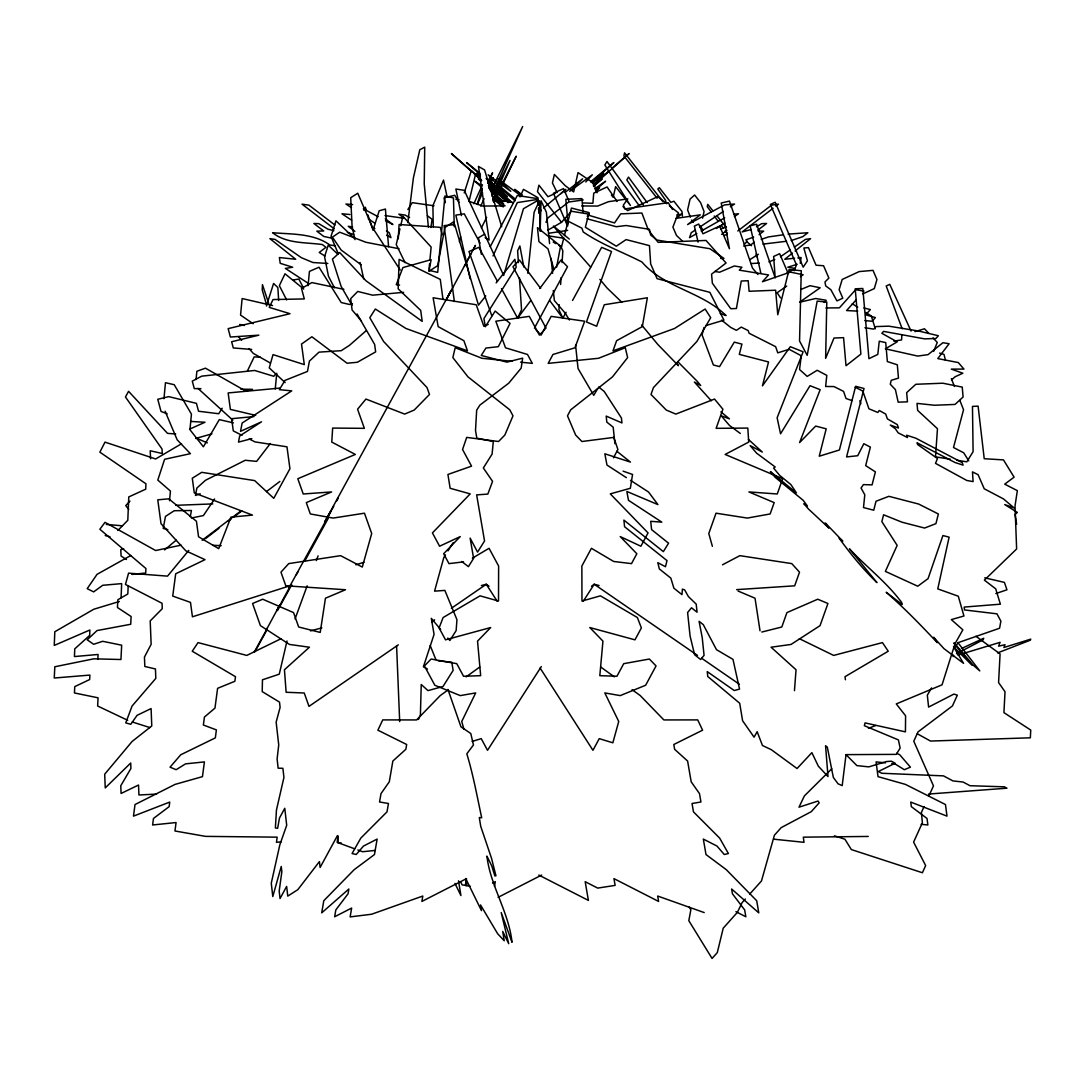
<?xml version="1.0" encoding="UTF-8"?>
<svg xmlns="http://www.w3.org/2000/svg" width="1085" height="1085" viewBox="0 0 1085 1085"><rect width="100%" height="100%" fill="white"/><g stroke="black" fill="none" stroke-linecap="round" stroke-linejoin="round"><path stroke-width="1.5" d="M540.154 230.861L541.049 200.779L546.379 212.267L549.58 243.61M97.853 659.449L98.057 654.472L74.445 656.561L74.756 648.857L89.662 635.417L89.879 630.005L54.25 645.426L54.82 631.741L93.785 609.241L119.35 601.483M121.072 597.849L121.669 583.621L102.709 585.29L93.636 591.881L87.207 588.667L97.026 574.345L130.715 555.547M901.825 335.129L901.594 339.944L893.782 341.097M128.206 585.981L127.799 594.01L117.845 599.747L117.451 607.505L131.109 616.524L130.715 624.268L97.026 630.575L87.207 639.811L93.636 644.287L102.709 641.303L121.669 645.195L120.95 659.517L93.785 658.826L54.82 666.76L54.25 678.03L89.879 675.087L89.662 679.549L74.756 686.615L74.445 692.962L98.057 697.818L97.65 706.009L127.704 720.291M398.263 238.863L399.104 224.5L440.279 227.348L442.246 234.713M559.277 304.709L558.938 309.754L562.844 318.176L566.085 312.277M560.62 284.487L561.067 277.746M562.071 262.584L562.844 250.798L560.606 245.956L556.659 267.005M794.464 690.657L796.037 669.757L771.069 647.216L791.046 644.436L820.043 625.652L827.923 603.504L817.751 599.218L786.923 612.605L781.81 627.008L761.806 632.04M163.957 398.697L165.476 382.693L174.237 384.714L191.435 414.117L189.956 429.728L203.383 446.803L219.292 419.624L233.438 422.892M169.518 500.741L170.44 491.071L157.8 480.085L164.608 459.28L190.417 453.666L177.167 439.818L165.096 411.215M196.073 379.506L196.86 371.273L205.431 368.168L245.237 390.79M275.251 389.04L276.743 373.281M308.072 285.735L309.428 271.399L319.017 267.222L341.232 302.552L349.492 304.465L352.476 303.556M429.09 268.687L429.565 263.696M429.877 260.359L431.138 247.054L402.915 216.281L400.69 225.721M527.866 273.298L534.105 212.267L539.435 200.779L540.33 230.861M703.948 327.521L702.076 334.885L713.374 364.98L719.586 366.594L734.287 342.128L741.923 344.108L739.305 354.375L768.546 361.956L762.443 385.867L790.328 346.685L803.131 351.798L777.131 417.779L780.549 433.81L810.02 385.69L820.165 389.678L799.577 442.612L815.662 426.079L826.2 428.819L819.229 456.215L839.41 449.99L855.631 386.314L864.026 388.484L846.585 456.921L857.72 455.727L863.836 443.724L870.387 447.101L865.667 465.628L875.392 471.88L872.069 484.886L863.429 484.602L861.056 488.033L864.799 494.787L863.497 507.563L873.737 510.221L876.015 501.256L888.873 496.32L918.615 504.037L938.376 513.992L935.921 523.635L924.596 528.056L902.028 522.211L883.583 514.792L881.847 521.6L897.159 545.389L885.374 571.388L917.747 586.226L928.055 578.63L942.919 535.542L949.117 537.156L937.766 588.897L958.299 596.221L963.941 616.009L951.314 619.603L962.856 629.829L955.112 643.5L942.051 684.825L896.264 703.921L905.595 715.788L905.433 731.86L865.071 722.908L864.365 725.702L898.394 739.902L900.143 748.067L896.305 754.373L846.029 754.631L842.204 785.608L838.135 783.872L833.348 777.457L827.299 747.104L825.563 745.721L828.004 776.562L818.334 766.173L811.878 752.651L797.055 768.533L771.259 749.654L762.47 745.517L757.167 731.697L754.075 737.163L742.601 720.752L739.699 703.256L707.759 676.511L707.244 671.615L734.233 690.535L739.55 689.097L732.985 659.368L716.493 649.684L703.311 624.675L699.093 621.312L702.212 637.573L704.07 655.367L700.584 659.504L694.617 654.73L690.074 635.986L687.605 612.523L691.511 607.776L697.058 612.211L696.217 604.142L688.433 596.601L684.649 589.887L682.411 589.114L681.963 594.648L673.894 588.206L670.842 578.115L659.355 568.947L657.808 562.667L665.471 566.723L667.004 560.606L624.58 526.727L623.889 520.108L663.355 551.628L668.577 543.192L651.597 529.629L650.715 521.315L661.836 522.143L628.5 500.334L626.845 491.451L657.93 504.606L648.532 492.02L630.521 480.343M407.824 222.628L413.412 177.818L419.8 149.757L424.723 147.14L424.235 183.975L428.385 227.077M338.018 835.938L337.164 842.38L354.646 848.809M430.908 227.511L432.061 219.292L427.368 215.698M800.255 263.316L801.11 257.538L797.841 257.877M494.502 886.377L495.302 881.698L492.522 883.122M190.255 516.731L191.435 510.492L174.237 510.723L165.476 516.419L163.198 528.422L167.85 529.67M702.578 218.166L704.07 211.561L700.584 202.61L694.617 195.002L690.074 199.07L687.605 209.961L690.385 217.176M399.945 228.867L396.242 244.6L405.112 262.665M459.403 241.67L460.569 236.761M469.195 200.711L475.474 174.509L471.338 170.576L464.244 192.899M558.761 245.278L561.528 246.878L563.59 238.795M564.417 235.554L571.429 208.062L589.101 212.633L585.385 227.267L616.294 246.2L626.126 239.595L649.467 245.644L650.674 263.926L657.076 278.669L709.861 292.34L723.939 320.156L705.833 325.595M477.142 204.373L482.079 188.532M266.422 306.011L273.583 283.47L277.841 287.498L278.669 300.45M287.01 640.991L279.265 674.165L262.462 679.807L262.217 691.62L279.51 702.117L280.106 707.406L276.146 722.122L278.736 744.947L277.109 759.012L278.153 768.194L282.887 768.302L283.931 777.484L276.458 810.007L275.373 827.977L277.638 828.289L279.469 818.063L284.772 808.298L286.698 825.278L279.821 844.862L271.277 883.204L272.796 896.563L281.246 866.454L281.856 871.743L279.184 891.043L280.038 898.556L286.643 886.391L287.756 896.115L297.846 889.646L319.424 861.571L320.102 867.498L337.435 835.599L338.289 843.031L341.355 843.018M295.066 618.925L307.163 585.819M316.372 560.592L318.095 555.873M794.22 270.789L796.444 264.862L770.377 204.468L775.178 202.244L803.185 267.168L807.43 260.848L803.849 247.99L808.474 247.638L816.056 265.215L823.556 265.73L828.886 278.072L824.966 281.964L825.712 285.938L830.866 289.722L836.942 300.911L842.801 298.199L839.125 289.695L842.177 279.469L859.184 271.589L873.005 270.355L876.951 279.51L874.307 288.583L862.833 293.899M473.847 203.749L482.459 184.721M953.064 656.574L953.593 655.245M488.264 183.433L492.563 172.813L487.83 181.195L513.069 203.343M933.642 351.445L937.277 342.426L933.019 337.883M492.061 194.622L522.658 126.552L490.664 191.218M480.791 206.15L484.086 198.691M488.698 188.261L493.309 177.832L492.102 178.415L488.453 185.562M418.444 719.477L420.397 715.069L421.238 684.499L427.978 690.616L443.005 686.507L453.15 670.367L451.753 662.23L438.123 660.792M477.305 204.495L482.567 192.845M520.04 196.914L523.458 189.346L538.024 197.755L538.391 202.814M492.115 196.331L510.045 160.444L492.888 200.115M924.095 806.535L921.409 812.434L922.372 822.796L913.597 842.109L925.654 865.586L922.399 872.747L851.345 849.569L844.917 839.234L834.392 835.803M928.774 796.214L933.466 785.893L913.773 741.218L918.005 731.914L952.44 705.942L957.336 695.173L953.932 694.074L928.597 707.081L927.322 695.173L931.567 687.89M493.038 255.965L517.314 202.583L537.211 199.504M545.958 222.276L548.034 217.8L568.635 202.054L583.215 199.952M501.473 288.664L517.626 318.176L521.546 309.754L519.417 277.746M247.38 371.056L254.175 356.911L260.332 357.223M481.442 227.823L486.636 217.366M494.055 202.407L516.202 156.199L493.146 201.349M464.488 266.178L470.768 254.297M473.114 249.848L475.474 245.386L446.396 299.541M490.257 246.607L517.314 195.49L537.211 198.569L537.55 201.851M276.797 610.557L279.903 604.725L265.811 630.805L267.303 628.161M332.295 509.001L333.76 506.247M336.689 500.755L338.154 498.001L336.54 500.904M445.813 300.491L451.224 290.332L324.564 522.17L330.884 511.021M534.417 328.199L567.509 266.747L561.013 260.047L539.828 288.434M613.432 457.829L617.908 449.502L613.771 437.404L581.913 441.514L575.633 435.031L567.482 415.826L570.724 409.805L612.482 376.888L627.632 357.589L625.285 347.702L598.54 358.281L548.183 363.367L552.957 354.483L574.982 347.797L584.666 321.214L551.18 316.359L541.089 335.102L535.529 329.352M279.062 606.8L290.577 585.507M331.562 510.37L289.003 587.677L290.631 584.788M572.541 300.464L601.633 247.339L611.506 251.503L586.456 321.96L596.628 326.246L604.264 304.763L647.365 297.765L642.32 326.626L616.606 340.704L612.984 350.875L674.531 328.484L705.141 309.035L710.689 317.702L696.882 341.49L653.455 387.576L651 394.479L666.271 410.049L675.833 414.09L714.54 399.063L722.908 409.221L716.127 428.331L747.809 428.073L748.718 442.083L725.146 454.439L782.678 478.729L777.253 493.987L748.881 491.925L774.188 502.613L770.147 513.951L747.334 518.074L716.019 513.191L708.79 533.549L712.37 546.311M254.175 652.275L267.141 628.649M254.921 651.732L267.141 629.503M277.733 610.245L291.58 585.059M304.614 561.352L328.226 518.386M296.341 574.724L297.968 571.836M276.77 610.855L278.289 608.224M955.41 647.08L957.96 642.713L999.583 628.229L1000.872 621.135L996.966 613.839L964.47 609.933L964.212 607.071L1000.384 604.182L995.704 588.816L984.393 580.136L1016.631 548.969L1015.031 505.868L1017.35 490.637L1004.71 484.154L1014.095 477.156L1003.462 459.891L984.231 458.724L978.1 406.17L972.472 406.387L973.096 451.672L966.816 461.83L956.929 460.257M363.624 210.11L365.333 207.249L366.364 210.314M597.876 388.416L593.726 395.333L578.034 368.452L575.579 345.138M445.487 554.883L443.792 557.582L434.57 591.149L444.864 590.403L456.948 619.684L456.148 630.561L449.882 640.516L447.82 638.048M448.024 550.841L453.11 542.744M222.208 408.245L218.722 413.738L198.541 411.242L196.439 403.349L168.718 396.635L157.773 399.28L161.014 411.418L167.212 413.86M407.892 209.5L412.246 202.664L434 205.797M541.32 666.57L487.518 750.305L481.238 738.641L472.165 741.421M583.269 601.28L594.214 584.259L599.096 585.547M214.613 498.964L203.383 515.578L191.448 517.993M517.626 318.176L530.755 300.599M270.341 443.494L256.616 461.383L245.237 460.271L205.431 480.316L196.86 488.06L195.449 495.465L200.196 493.783M485.755 295.974L478.471 305.129L454.696 224.609L444.063 225.612L454.357 301.522M496.143 282.887L514.846 259.342L516.202 267.249L483.924 318.583L485.32 326.734L495.167 311.083L510.045 323.411L498.327 346.685L485.917 348.054L481.252 355.46L506.926 362.146L522.658 358.145L521.166 368.154L508.729 383.195L479.828 405.166L476.668 410.211L475.515 430.487L476.83 438.15L493.309 441.514L492.102 454.072L483.354 467.988L492.563 481.36L487.83 494.095L476.654 494.882L484.547 540.981L477.563 552.102L470.13 538.106L473.602 558.382L468.408 566.641L461.722 561.515M188.763 550.42L167.524 576.135L128.572 573.151L125.467 584.449L162.045 603.274L162.262 608.685L150.205 620.918L151.141 644.3L144.454 657.076L144.834 666.475L155.44 668.957L155.82 678.369L132.058 706.05L125.765 722.881L130.77 724.319L137.076 715.341L151.086 708.573L151.778 725.96L132.126 741.448L104.689 774.215L105.245 787.9L130.702 763.026L130.919 768.451L120.774 785.757L121.086 793.46L138.541 785.025L138.934 794.979L156.565 794.098M275.916 373.769L273.759 376.278L254.663 370.46L201.729 376.156L192.289 381.12L194.283 388.606L200.942 388.688M745.341 899.017L742.113 902.625L737.339 912.404L723.234 928.177L717.293 952.603L712.058 958.448L688.812 920.677L690.874 909.678L689.273 907.074M749.64 894.203L761.48 880.952L774.405 835.233L781.2 827.624L811.295 811.648L819.161 802.846L818.049 801.042L798.994 807.186L804.392 795.915L831.761 768.79M547.667 230.305L561.528 222.303L571.429 211.263L589.101 214.152L587.243 216.24M824.207 302.471L826.2 300.247L815.662 298.511L799.577 302.213L820.165 287.769L810.02 285.694L800.716 289.546M856.391 299.609L846.585 310.554L857.72 311.124M585.778 181.982L592.329 174.807L569.72 191.299L582.618 178.808L564.932 192.493M129.956 501.107L125.765 505.596L128.776 509.353M544.955 329.352L539.394 335.102L529.304 316.359L495.818 321.214L505.502 347.797L527.513 354.483L532.301 363.367L520.556 362.173M117.845 530.497L127.799 520.298L128.776 496.93L145.702 489.186L145.932 483.774L99.861 452.16L105.001 442.124L155.643 458.969L181.534 443.751M744.215 244.301L747.226 241.44L745.87 239.839L753.668 237.113M595.909 190.946L599.612 187.651L596.953 189.59M538.594 212.348L541.049 210.165M543.504 207.981L565.814 189.346L560.959 193.659M593.156 184.938L609.322 170.548M611.818 168.338L629.097 153.555L593.726 184.993M593.549 186.525L602.161 178.876L594.16 185.386M951.545 379.899L955.112 376.753L962.856 373.226L951.314 369.117L963.941 369.09L958.299 362.566L937.766 358.592L949.117 343.728L942.919 342.711L928.055 354.632L917.747 356.083L885.374 348.827L897.159 341.87L881.847 333.298L883.583 331.373L924.596 338.873L935.921 338.479L938.376 335.74L918.615 331.034L888.873 326.165L876.015 326.585L873.737 329.135L864.962 327.697M365.916 330.911L349.492 345.328L341.232 350.686L319.017 352.137L309.428 361.088L307.475 371.436L284.989 380.387L279.36 389.664L291.743 390.858L242.118 423.041L240.558 431.315L261.499 421.821L239.663 435.98L238.497 442.124L251.815 438.611M591.284 182.402L613.893 162.56L590.674 181.724M592.396 183.256L603.762 173.288L592.559 182.334M164.608 549.919L176.218 540.154M595.489 189.956L605.62 181.236L594.58 188.817M792.511 253.076L784.78 259.274L794.573 258.23M795.102 251.015L810.59 238.646L805.463 239.392L794.369 247.095M721.647 234.387L726.936 230.345M737.773 230.983L771.557 205.146L778.474 204.156L775.789 206.204M773.09 208.266L742.154 231.932L751.078 229.559M757.995 230.047L766.593 223.469L761.697 223.659L756.476 226.806M759.052 234.658L763.664 231.146L758.144 231.01M754.211 242.267L750.644 244.993L743.605 246.01M205.445 538.662L218.912 528.368M228.338 521.166L231.037 519.118M233.736 517.057L241.819 510.886M202.163 540.276L241.019 510.859M266.476 491.586L279.862 481.442M448.403 689.68L440.225 695.593L416.613 719.938L382.761 719.897L377.878 730.178L406.672 744.5L405.844 749.315L392.865 761.033L389.298 781.797L380.984 793.637L379.547 801.991L388.457 803.497L387.019 811.851L360.803 838.122L352.069 853.542L356.233 854.492L363.489 846.069L377.132 839.085L374.474 854.546L354.198 869.655L323.791 900.713L321.702 912.865L348.868 888.995L348.041 893.809L335.821 909.922L334.641 916.757L351.648 908.064L350.13 916.906L371.613 914.235L422.811 896.034L421.889 901.432L466.509 878.633L465.356 885.387L470.103 886.133M466.116 676.877L479.746 667.017M591.488 586.226L594.214 584.259L697.506 655.408M780.495 256.725L790.205 249.984M786.706 286.101L777.131 292.733L780.549 297.927M800.391 276.634L803.131 274.749L790.328 272.104L762.443 281.734L768.546 274.939L739.305 270.151L741.923 267.236L734.287 265.988L719.586 272.226L714.92 271.467M398.331 644.829L308.994 706.376L304.248 693.003L286.128 692.271L284.446 669.757L309.415 647.216L289.437 644.436L260.427 625.652L252.561 603.504L262.733 599.218L293.56 612.605L298.673 627.008L320.211 632.419L325.459 598.201L345.505 589.738L285.816 585.819L280.961 572.161L288.732 563.603L340.622 555.656L362.295 567.062L371.694 533.549L364.465 513.191L333.149 518.074L310.324 513.951L306.296 502.613L331.603 491.925L303.23 493.987L297.805 478.729L355.337 454.439L331.766 442.083L332.661 428.073L364.357 428.331L357.575 409.221L365.943 399.063L404.651 414.09L414.212 410.049L429.484 394.479L427.029 387.576L383.602 341.49L369.795 317.702L375.342 309.035L405.953 328.484L467.499 350.875L463.878 340.704L438.15 326.626L433.118 297.765L476.22 304.763L483.856 326.246L488.209 324.401M431.83 621.759L434.624 619.833M451.374 608.292L486.27 584.259L488.996 586.226M716.453 228.487L724.726 222.981M734.396 216.539L738.532 213.786L733.758 214.22M695.444 229.939L691.254 232.719L689.517 237.656L696.841 233.519M699.635 227.172L723.37 211.426M730.354 206.801L734.545 204.021L724.522 204.916L687.592 224.568L700.273 214.857L676.158 218.329L681.611 214.165L676.891 214.844M749.857 259.627L758.374 254.256M472.355 558.178L489.064 548.305L498.625 566.058L498.517 601.049L480.058 595.841L443.114 617.541L439.099 627.917L445.515 639.838L490.691 627.537L477.536 641.126L480.669 675.684L463.539 676.24L456.771 663.681L431.111 659.029L424.425 665.932L434.827 685.245L460.257 695.607L475.678 692.922L461.749 721.471L463.851 729.093M786.801 273.244L795.115 268.415L787.791 267.236L797.136 264.292M484.615 234.197L478.471 237.737L481.36 254.283M701.249 231.037L724.712 217.814M722.515 564.783L739.861 555.656L791.752 563.603L799.523 572.161L794.668 585.819L736.634 589.63M956.536 653.699L983.132 639.811L983.742 638.265L961.459 648.518M498.096 897.336L541.659 875.066M720.521 228.976L726.421 227.145M555.601 193.238L547.993 196.724L538.933 185.182L537.468 191.652L561.528 222.303M189.577 429.172L204.997 422.241L190.607 421.441M768.967 261.919L774.758 259.505M997.59 652.912L1030.343 640.177L1030.75 639.146L1003.923 647.501L1005.022 644.721L998.58 646.172L1000.085 642.347L957.919 655.109M868.434 728.279L875.663 725.567M791.182 240.599L802.737 236.666L807.85 232.746L788.103 234.102M761.209 239.392L768.478 236.923L783.194 234.808M995.827 593.563L1006.961 589.792L1004.412 582.387L984.746 577.83M723.858 235.445L726.95 234.455M291.811 585.195L192.438 616.795L190.485 602.392L172.732 596.099L175.689 573.789L204.997 559.657L185.82 550.814L161.014 523.702L157.773 499.832L168.718 498.815L196.439 521.261L198.541 536.777L218.722 548.644L230.942 517.125L252.493 515.104L194.283 492.943L192.289 478.227L201.729 472.328L254.663 480.601L273.759 498.313L289.939 468.747L286.969 446.817L255.002 441.907L249.211 438.977M355.921 564.81L363.936 562.261M123.676 548.807L120.774 549.715L121.086 556.062L126.457 559.507M914.926 331.617L924.515 328.782L928.774 333.326M195.626 438.462L211.914 433.864M281.137 638.672L246.81 655.421L198.04 642.605L192.248 651.231L235.472 676.687L234.862 681.285L217.597 688.324L214.966 708.125L204.428 717.049L203.37 725.011L216.39 729.907L215.345 737.881L180.761 754.753L170.047 767.163L176.15 769.699L185.576 763.854L204.414 761.901L202.461 776.643L175.078 784.387L135.015 804.541L133.482 816.137L169.735 802.073L169.138 806.657L153.473 818.456L152.605 824.98L176.068 822.552L174.956 830.988L205.567 836.372L277.163 837.159L276.472 842.313L281.137 841.838M310.446 630.9L321.838 627.876M481.387 585.547L486.27 584.259L497.215 601.28M244.79 391.197L252.493 389.339L240.856 389.189M181.073 545.145L155.643 550.529L105.001 522.333L99.861 529.263L145.932 568.54L145.702 573.002L131.855 574.44M293.438 279.971L298.85 279.035L303.42 287.959M549.268 233.194L567.645 230.359M786.53 241.263L762.958 244.125M463.539 561.867L448.973 563.63L443.643 553.743L460.257 536.587L439.588 546.23L432.427 532.911L470.198 493.878L450.139 488.277L447.929 474.457L471.541 466.157L462.563 449.502L466.699 437.404L498.558 441.514L504.851 435.031L513.002 415.826L509.76 409.805L468.001 376.888L452.852 357.589L455.198 347.702L481.943 358.281L512.161 361.332M375.166 850.423L362.593 851.725L357.833 849.975M279.984 388.077L228.148 392.946L230.373 409.384L255.68 415.379M254.053 416.572L231.634 418.688L233.289 430.894L241.982 435.302M403.62 292.34L372.63 295.174L357.752 291.445L350.713 298.619L352.083 309.971L361.427 321.024M928.489 794.057L1006.961 788.198L1004.412 786.828L970.004 785.716L963.127 782.041L952.928 780.915L943.489 775.87L881.725 773.266L878.416 771.503L895.152 763.23L891.327 761.182L886.459 761.548L868.8 766.878L856.879 765.603L846.029 754.631M751.01 263.574L759.269 263.058M175.784 505.312L212.768 503.915M868.258 836.44L803.32 837.159L804.012 842.313L773.808 839.193M825.956 307.964L839.41 307.828L855.631 289.722L864.026 291.092M720.671 258.42L723.939 258.393L709.861 248.709L657.076 240.07L650.674 235.025L649.467 229.342L626.126 225.517L616.294 226.711L587.012 218.75M581.804 205.933L597.672 206.069L608.522 201.674L627.767 198.894L623.36 205.079L624.716 208.93L668.238 202.664L672.591 209.5M582.876 202.936L592.885 203.302L593.739 193.13L607.085 186.959L617.121 201.484M212.768 545.294L221.177 545.66M327.819 263.465L312.968 262.529L301.372 257.688L275.007 239.392L269.894 238.646L295.703 259.274L279.374 257.538L280.228 263.316L292.692 267.236L285.369 268.415L308.56 283.51M175.689 433.973L167.524 433.376L128.572 391.319L125.467 396.974L162.045 449.041L162.262 453.489L150.205 450.763L150.598 458.779M251.666 349.424L233.289 347.959L231.634 341.734L258.854 335.17L230.373 337.015L228.148 328.633L290.02 313.701L269.256 307.394L273.027 299.555L304.302 298.931L301.522 288.447L311.883 282.575L343.864 289.342M106.303 524.421L122.442 525.805M352.625 204.617L345.939 204.021L351.526 207.723M349.899 214.504L341.951 213.786L351.608 220.214M864.867 320.577L872.069 321.255L875.392 317.552L865.667 314.826L870.387 309.55L863.836 307.977M885.482 762.877L876.07 761.901L878.023 776.643L905.405 784.387L945.469 804.541L947.002 816.137L910.735 802.073L911.346 806.657L927.01 818.456L927.878 824.98L921.165 824.288M891.761 763.528L894.894 763.854L904.334 769.699L910.437 767.163L899.723 754.753L896.712 753.288M399.565 285.124L396.242 284.718L402.915 267.575L431.138 259.681L428.928 271.331L437.703 265.635L444.931 227.47L453.449 221.937L453.679 225.219M511.849 202.054L497.269 199.952L505.027 205.879L482.811 206.069L468.747 201.213M455.917 199.355L459.131 199.816M385.026 215.562L404.325 218.329L398.873 214.165L405.166 215.074L409.587 217.583M352.611 226.928L348.258 226.304L354.876 231.363M335.468 245.807L329.84 244.993C313.646 233.275 291.811 234.292 272.633 232.746C286.399 243.813 305.672 242.213 322.326 244.545L325.934 247.299L319.261 252.466L324.944 256.046M549.268 235.987L564.308 238.32M950.338 459.213L935.514 456.853L937.467 428.711L917.625 410.374L917.015 403.389L934.538 405.248L955.017 404.434L963.087 397.015L962.232 387.114L942.838 383.208L915.835 384.28L906.667 392.621L907.467 401.816L898.177 402.182L895.41 389.623L890.283 384.253L891.219 380.306L898.475 378.136L897.309 364.791L887.367 361.576L885.726 342.589L879.257 341.219L877.806 354.402L868.922 358.687L862.819 288.488L855.211 288.8L860.88 354.103L846.015 365.753L843.574 337.652L833.999 338.032L825.631 358.348L826.797 302.05L817.181 301.115L807.199 355.337L799.55 341.015L801.272 270.748L789.12 269.5L777.769 314.745L775.639 290.224L749.098 291.268L748.189 280.744L741.258 281.015L736.417 308.506L730.788 308.723L712.357 283.226L711.57 274.152L726.068 262.99L706.023 240.45L658.134 242.348L649.359 231.336M399.022 248.736L365.943 242.28L339.673 232.19L332.417 237.154L341.165 250.065L361.251 264.835M331.44 238.144L323.723 236.421L316.82 231.146L323.71 230.983L313.877 223.469L318.787 223.659L327.914 229.166L333.868 230.739M428.928 270.341L437.703 272.376L444.931 195.992L453.449 197.945L454.276 226.697M272.538 305.55L242.118 298.538L240.558 315.098L253.117 323.723M239.663 324.442L244.342 325.514M105.245 535.556L110.019 536.777M799.333 638.672L833.66 655.421L882.444 642.605L888.235 651.231L845.012 676.687L845.418 679.752M939.556 353.113L944.004 354.375L945.496 360.369M587.907 215.033L614.544 222.94L620.715 213.867L641.886 213.026L648.382 230.115M132.37 722.013L149.784 727.547M347.349 232.475L353.534 234.455M851.956 400.582L846.015 398.493L843.574 391.4L833.999 386.572L825.631 386.491L826.797 375.396L817.181 370.27L807.199 376.4L799.55 369.497L801.272 355.799L789.12 349.289L777.769 352.856L775.639 346.671L749.098 333.258L748.189 330.599L741.258 327.1L736.417 330.315L730.788 327.48L721.566 320.102M623.102 471.148L632.555 474.457L630.344 488.277L610.285 493.878L648.057 532.911L640.882 546.23L620.227 536.587L636.841 553.743L631.511 563.63L613.703 561.474L591.42 548.305L581.858 566.058L581.967 601.049L600.425 595.841L637.37 617.541L641.384 627.917L634.969 639.838L589.792 627.537L602.948 641.126L599.815 675.684L616.945 676.24L623.712 663.681L649.372 659.029L656.045 665.932L645.643 685.245L620.227 695.607L604.806 692.922L618.735 721.471L612.849 742.805L599.245 738.641L592.952 750.305L540.072 667.994M720.277 313.511L726.068 315.559C701.9 291.648 664.156 287.851 641.886 261.96C622.166 251.869 601.7 244.6 583.201 231.946L581.899 228.162L565.855 220.052L567.835 225.788M704.219 912.58L657.673 896.034L658.595 901.432L613.961 878.633L615.127 885.387L597.713 888.1L585.181 881.698L588.395 900.401L538.825 875.066M738.058 591.04L755.024 598.201L760.015 630.792M196.493 438.245L207.33 442.87M855.211 387.236L862.819 391.088L868.922 408.787L877.806 412.463L879.257 410.483L885.726 414.077L887.367 418.864L897.309 424.642L898.475 428.005L890.283 425.062L895.41 428.819L898.177 432.847L907.467 437.54L906.667 435.221L915.835 438.204L962.232 462.617L963.087 465.112L955.017 462.508L917.015 442.775L917.625 444.524L937.467 458.535L935.514 463.363L966.816 480.479L973.096 481.591L972.472 471.867L978.1 474.715L984.231 488.779L1003.462 498.897L1014.095 507.943L1004.71 504.566L1017.35 512.405L1015.031 514.385L1016.631 524.136M735.915 911.685L745.843 916.757L744.663 909.922L732.443 893.809L731.615 888.995L758.781 912.865L756.693 900.713L726.272 869.655L705.996 854.546L703.338 839.085L716.995 846.069L724.251 854.492L728.401 853.542L719.667 838.122L693.464 811.851L692.027 803.497L700.937 801.991L699.5 793.637L691.186 781.797L687.605 761.033L674.639 749.315L673.812 744.5L702.592 730.178L697.709 719.897L663.871 719.938L640.258 695.593L632.08 689.68M363.353 208.835L378.123 216.702M385.514 220.635L392.892 224.568L385.283 218.75M427.463 669.052L423.394 666.814L434.068 634.399L431.315 618.341L440.605 629.436M917.313 733.772L930.51 741.055L1030.343 737.814L1030.75 730.083L1003.923 712.628L1005.022 691.769L998.58 682.56L1000.085 653.929L975.903 636.258M371.897 226.914L374.84 228.555M386.572 235.174L390.966 237.656L389.23 232.719L386.436 230.874M270.26 362.973L253.293 353.398L249.062 348.638M553.214 242.077L555.981 243.677M485.144 237.656L489.145 239.975L478.471 166.412L484.615 169.965L501.704 226.724M521.871 196.507L497.866 178.808L510.764 191.299L488.155 174.807L494.706 181.982L514.697 198.609M480.262 180.11L478.322 178.876L480.791 181.059M852.267 303.732L857.72 307.245M865.898 312.521L871.336 316.047L875.297 328.809M480.804 185.087L474.864 181.236L481.265 186.932M626.37 477.644L606.976 465.045L604.833 453.788L630.426 462.088L616.836 451.238M368.29 218.831L375.261 223.469M503.535 203.749L493.58 196.643M701.697 658.297L739.387 684.255M480.343 175.797L476.722 173.288L480.506 176.611M600.737 667.017L614.368 676.877M522.238 194.866L514.67 189.346L520.746 194.744M498.151 186.417L515.158 200.82M740.296 433.444L729.473 425.456L721.227 415.799L729.446 418.864L720.874 411.839M748.419 439.439L762.321 452.052L750.128 445.582L756.638 453.204L775.205 466.984L773.632 468.11L779.654 475.366L790.87 484.561L796.444 492.943L770.377 471.568L775.178 477.332L803.185 500.321L807.43 506.017L803.849 503.698L808.474 509.014L828.886 528.069L824.966 523.065L825.712 523.377L842.801 541.157L839.125 538.146C850.423 553.865 862.995 569.205 876.951 582.604L849.487 548.888C866.657 567.157 886.513 582.102 901.594 602.365L902.15 604.535L886.201 592.261C904.266 607.993 920.84 625.136 937.277 642.659L933.642 637.275L944.004 648.681L963.548 663.328L953.498 646.687L972.038 665.241L954 643.364M334.912 225.029L308.927 205.146L302.01 204.156L334.288 228.84M666.8 203.722L657.781 196.629L627.605 210.599L622.953 206.543M669.377 205.757L678.41 212.863L672.903 227.131L676.525 235.513L682.587 241.236M489.959 188.546L496.849 193.984L489.281 187.244M561.528 246.878L537.468 227.66L538.933 241.616L547.993 248.845L553.92 269.338M598.703 387.033L604.182 391.414L621.447 418.05L621.963 422.947L606.189 416.084L606.813 422.106L613.188 427.192L614.91 443.67M508.241 202.637L488.575 186.037M494.774 195.395L502.124 201.376M303.719 289.058L284.989 273.786L279.36 285.64L286.643 299.948M569.327 239.093L553.431 226.06L563.535 238.212L569.516 243.121L590.66 267.086M509.57 202.312L493.689 189.4L508.241 202.352M479.855 173.18L466.591 162.56L480.411 174.685M486.08 178.523L507.238 196.67L491.356 182.538L503.874 191.679L498.191 186.634M503.847 201.674L489.647 189.658M746.426 241.331L751.525 245.725M487.924 182.334L510.642 201.932M488.087 183.256L509.557 202.108M493.39 198.27L503.237 206.95M538.214 209.066L540.669 211.249M481.103 179.405L451.387 153.555L471.595 171.525M474.118 173.763L481.699 180.503M493.227 198.663L501.867 206.394M197.945 388.362L232.841 420.207M285.138 382.612L269.256 367.91L273.027 354.619L304.302 364.614L301.522 344.04L311.883 336.77L347.064 363.231L357.345 362.268L375.654 351.879L374.637 344.433L357.073 313.999M354.036 237.954L335.97 220.825L331.02 236.367L338.235 253.741M337.652 254.08L328.24 245.142L324.564 256.697L328.47 276.241L334.424 287.81M677.677 361.59L697.14 381.228L700.679 385.487L694.373 382.042L711.299 400.785M621.786 302.213L607.085 288.027L599.896 279.387M238.497 336.73L241.67 340.31M954.081 642.876L973.164 665.132L979.782 670.896L957.96 642.713M757.94 274.519L752.475 268.076L729.473 201.091L721.227 203.004L729.446 248.736L719.653 226.046L702.944 233.79L698.74 224.052L694.373 226.073L698.089 242.104M641.615 324.985L657.781 344.42L678.41 365.686L676.579 362.946M712.913 210.802L707.759 204.373L707.244 206.652L711.245 211.995M717.022 215.942L726.299 227.524M699.933 225.924L703.311 230.223M691.511 220.065L693.356 222.425M662.867 201.607L624.58 152.849L623.889 155.928L657.117 198.243M611.357 195.029L613.188 197.334L615.602 186.634L630.426 205.513L604.833 165.015L606.976 161.502L639.635 206.272M714.242 215.996L718.229 221.34M721.24 225.355L723.234 228.026M725.228 230.698L727.235 233.37M540.655 288.434L519.457 260.047L512.974 266.747L546.067 328.199M549.729 300.599L562.844 318.176M647.135 202.583L628.5 177.113L626.845 179.934L643.296 204.916M400.229 270.056L372.63 227.85L357.752 193.238L350.713 197.714L352.083 226.548L354.985 239.636M968.729 460.854L963.751 452.838L953.498 447.495L963.548 409.777L959.899 400.46M569.462 320.021L565.271 313.226L554.367 300.545L553.309 290.509M459.091 202.42L454.696 195.286L444.063 197.85L445.352 202.678M352.042 305.305L341.165 286.454L332.417 259.179L339.673 252.507L365.943 280.744L422.187 321.363L420.709 310.405L398.168 288.854L399.104 259.356L440.279 279.401L442.965 299.243M497.432 281.286L478.851 247.339L468.978 251.503L491.79 315.694M480.018 243.067L464.258 213.84L455.863 215.128L470.09 278.628M557.12 192.547L552.428 182.972L554.367 174.427L565.271 185.725L573.667 191.909L578.034 172.596L593.726 183.216L597.035 192.777M460.664 881.902L462.142 884.912L466.875 885.618L465.723 878.511L481.469 910.641L480.546 904.958L497.649 933.737L504.227 940.749L502.708 931.432L508.716 943.679L501.202 912.553L512.011 942.309C508.892 912.159 490.379 886.025 486.907 856.079L491.736 865.911L494.868 875.934L495.954 875.798L491.546 858.343L480.723 826.35L479.299 817.547L481.699 817.792C477.088 796.349 473.196 774.731 466.821 753.804L473.453 744.961L470.781 733.514L460.949 726.801L447.942 689.45M454.968 883.421L460.922 895.573L458.521 880.803M911.047 331.061L889.754 284.351L886.201 286.006L902.15 328.728M788.225 273.556L779.654 253.687L773.632 256.48L775.205 277.855L756.638 224.242L750.128 225.802L760.843 273.149M568.852 200.915L563.535 188.587L553.431 193.266L567.333 225.49M430.202 645.561L435.899 659.666M951.396 378.706L954.434 386.477M859.849 400.718L860.88 403.715M756.136 253.999L757.167 257.023M367.896 214.911L373.009 230.237L379.194 210.775L385.419 209.039L388.593 246.702M268.768 303.664L262.462 284.663L262.217 289.803L266.313 304.098M666.082 202.827L665.471 200.128L657.808 189.021L659.355 187.719L670.842 202.339L673.894 201.227L681.963 211.494L682.411 215.929M360.084 262.529L363.719 278.886M447.02 196.588L443.521 180.083L432.901 205.716L433.281 226.833M461.423 215.562L455.863 189.021L464.258 190.323L503.657 275.454L523.458 208.727L538.024 200.318L538.418 205.173M523.824 267.005L519.878 245.956L517.626 250.798L518.413 262.584M539.855 224.5L540.561 231.159M551.099 258.447L552.618 273.298M539.747 223.198L540.411 229.776M583.065 211.968L581.899 198.636L565.855 199.274L568.025 224.161M538.675 208.415L539.055 213.27M539.828 222.981L540.479 231.064M538.77 207.886L539.136 212.945M539.747 221.381L540.371 229.817M396.581 645.792L399.687 721.647"/></g></svg>
